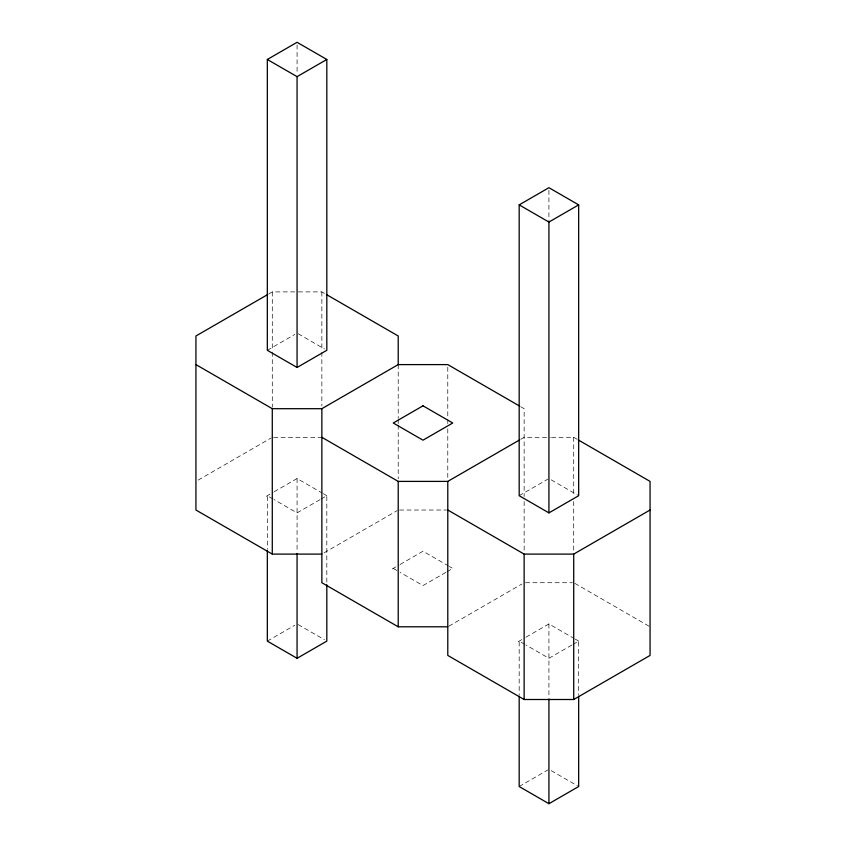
<?xml version="1.0" encoding="UTF-8"?>
<svg xmlns="http://www.w3.org/2000/svg" width="846" height="846" viewBox="0 0 846 846"><rect width="100%" height="100%" fill="white"/><g stroke="black" fill="none" stroke-linecap="round" stroke-linejoin="round"><path stroke-width="0.63" stroke-dasharray="4.23 3.17" d="M268.859 293.879L272.285 291.902L297.073 291.902M267.325 350.297L294.778 334.445M198.207 480.084L271.143 437.974M266.279 496.306L273.047 492.404M274.189 491.748L297.073 478.529L322.241 493.059M319.957 499.669L297.073 512.877L274.189 499.669M321.099 499.013L326.82 495.703L326.82 583.476M324.134 552.787L397.07 510.677M520.724 439.286L524.139 437.308L550.238 437.308M267.325 641.12L294.778 625.268M392.216 569.009L398.974 565.107M400.116 564.451L423 551.232L448.169 565.773M519.18 495.703L547.785 479.196M445.884 572.372L423 585.58L400.116 572.372M447.026 571.716L452.747 568.406L449.311 566.429M448.93 626.146L521.866 584.036M518.143 641.712L524.901 637.81M526.043 637.154L548.927 623.936L574.096 638.476M571.811 645.075L548.927 658.294L526.043 645.075M572.953 644.419L578.675 641.12L578.675 694.83M519.18 786.526L547.785 770.008M298.374 291.902L321.861 291.902L325.276 293.879M273.586 437.319L321.861 437.319M551.539 437.308L573.715 437.308L577.141 439.286M399.513 510.022L446.487 510.022M525.44 582.725L572.414 582.725M520.724 406.715L524.139 408.692L524.139 496.454M298.215 333.779L324.526 348.975M551.222 479.851L577.532 495.047M574.857 583.38L650.066 626.801M323.384 493.726L326.82 495.703M575.248 639.132L578.675 641.12M273.047 499.013L267.325 495.703L267.325 549.414M393.253 568.406L398.974 571.716M524.901 644.419L519.18 641.12L519.18 694.83M298.215 624.602L324.526 639.798M551.222 770.674L577.532 785.86M573.715 437.308L573.715 496.264M573.715 501.498L573.715 552.597M548.927 190.339L548.927 220.605M548.927 623.936L548.927 697.59M524.139 501.498L524.139 552.597M447.788 367.227L447.788 418.315M447.788 419.627L447.788 423.56M447.788 428.795L447.788 478.582M398.212 364.605L398.212 418.315M398.212 419.627L398.212 423.56M398.212 425.062L398.212 478.773M321.861 291.902L321.861 350.857M321.861 352.169L321.861 405.879M297.073 44.933L297.073 73.888M297.073 478.529L297.073 552.184M272.285 291.902L272.285 350.857M272.285 352.169L272.285 407.18"/><path stroke-width="1.27" d="M267.325 59.474L297.073 42.3L326.82 59.474L326.82 350.297L297.073 367.471L267.325 350.297L267.325 59.474L297.073 76.648L326.82 59.474M267.727 294.535L195.934 335.989L195.934 510.022L272.285 554.098L321.861 554.098M519.18 204.88L548.927 187.706L578.675 204.88L578.675 495.703L548.927 512.877L519.18 495.703L519.18 204.88L548.927 222.054L578.675 204.88M195.934 364.605L272.285 408.692L321.861 408.692L398.212 364.605L447.788 364.605L519.581 406.059M321.861 437.308L398.212 481.395L447.788 481.395L519.581 439.941M267.325 550.725L267.325 641.12L297.073 658.294L326.82 641.12L326.82 584.787M447.788 510.011L524.139 554.098L573.715 554.098L650.066 510.011M447.788 481.395L447.788 655.428L524.139 699.505L573.715 699.505L650.066 655.428L650.066 481.395L578.273 439.941M519.18 696.131L519.18 786.526L548.927 803.7L578.675 786.526L578.675 696.131M321.861 408.692L321.861 582.725L398.212 626.801L447.788 626.801M326.419 294.535L398.212 335.989L398.212 364.806M573.715 554.098L573.715 699.505M548.927 222.054L548.927 512.877M548.927 698.902L548.927 803.7M524.139 554.098L524.139 699.505M398.212 481.395L398.212 626.801M297.073 76.648L297.073 367.471M297.073 553.495L297.073 658.294M272.285 408.692L272.285 554.098M423 405.826L393.253 423L423 440.174L452.747 423L423 405.826"/></g></svg>
